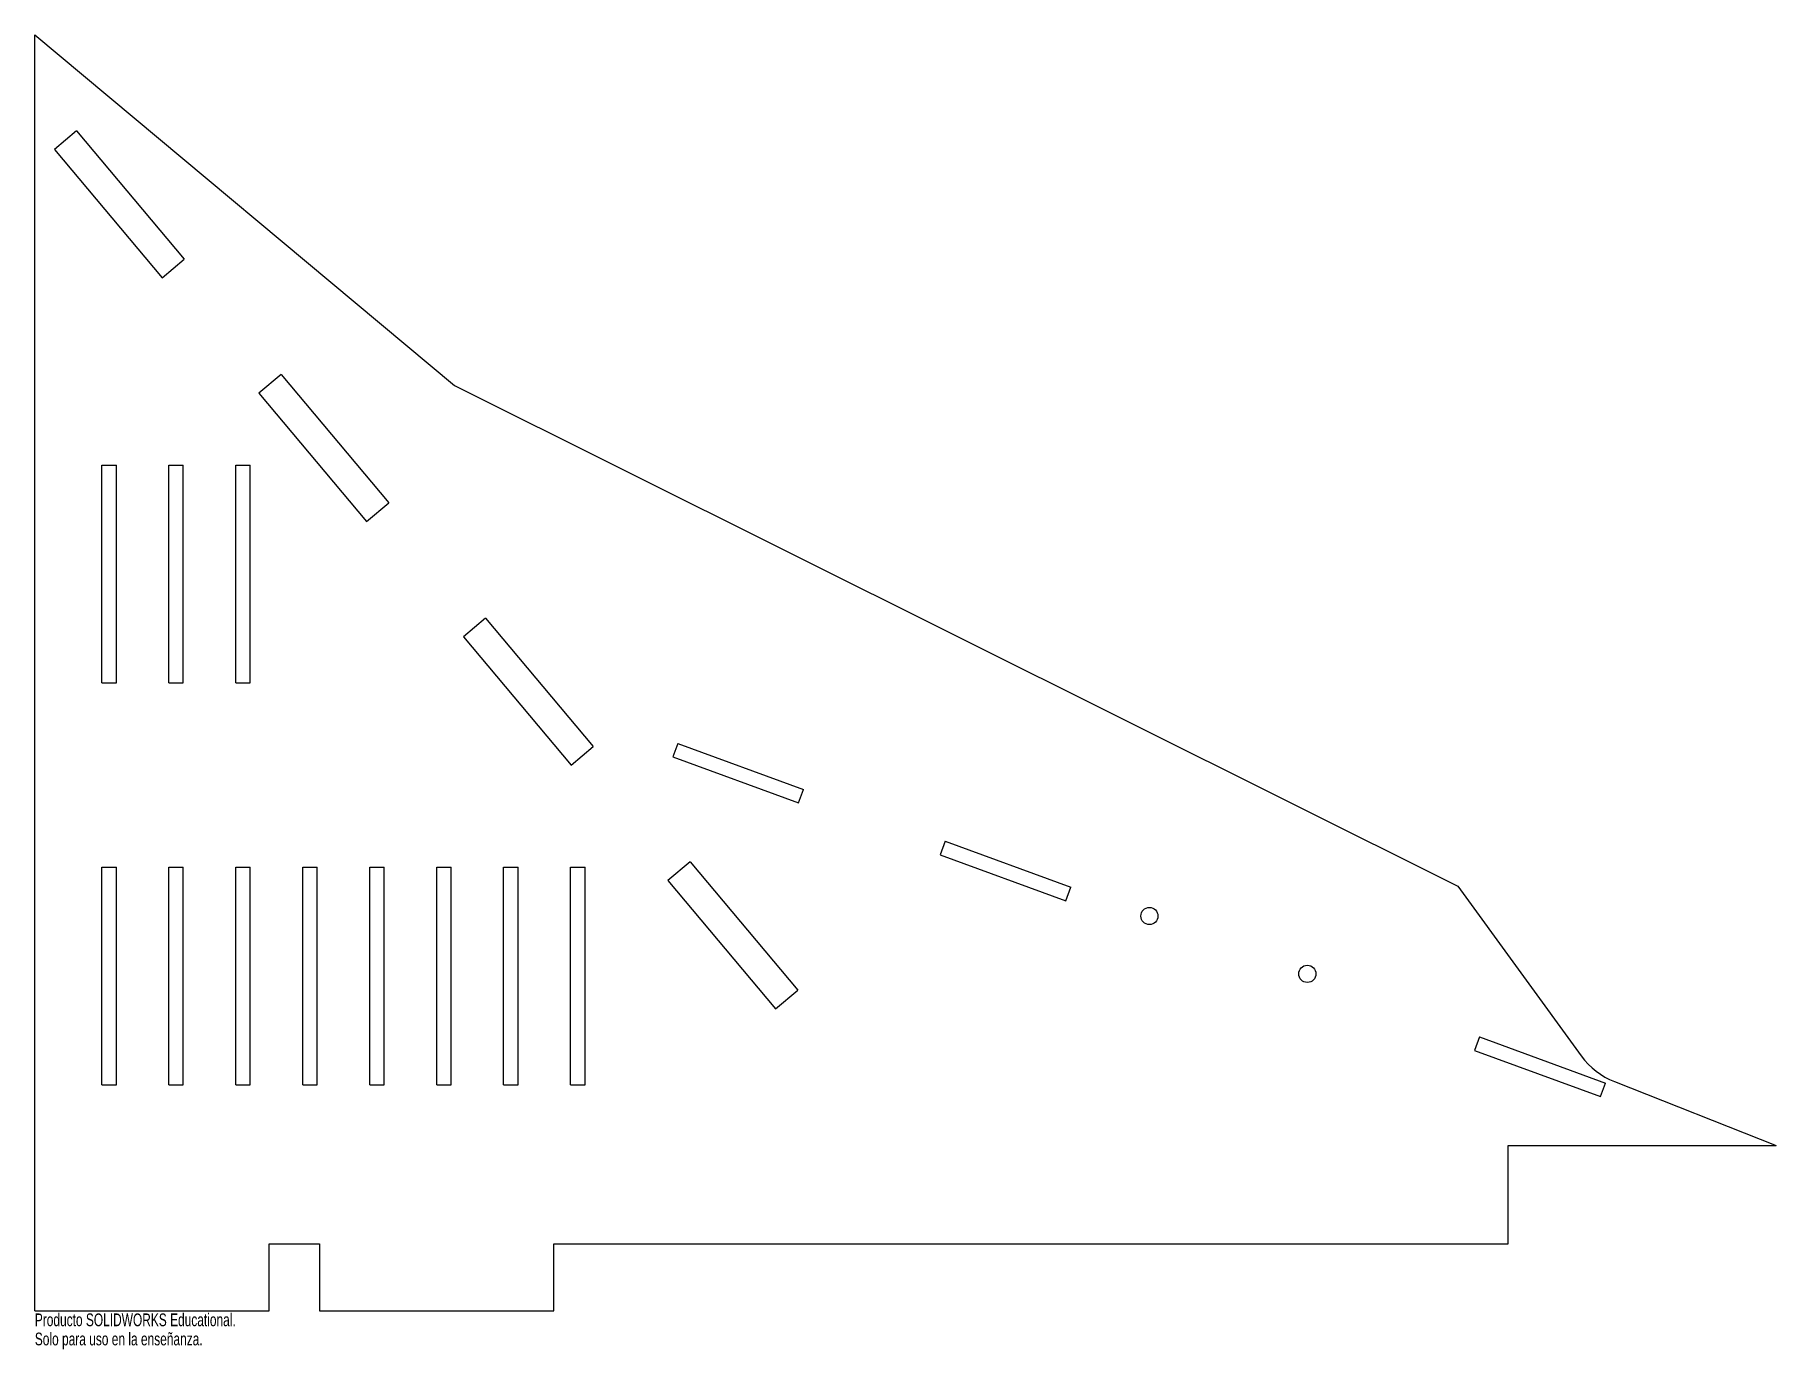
# Model space of a CAD drawing. Header units: inches. Extents: x -13 to 13, y 1 to 20.6.
import ezdxf

# ---------------------------------------------------------------- set-up
doc = ezdxf.new("R2010")
doc.units = ezdxf.units.IN
doc.header["$MEASUREMENT"] = 0
doc.styles.add('SLDTEXTSTYLE0', font='TXT', dxfattribs={"width": 0.7})

msp = doc.modelspace()

# ---------------------------------------------------------------- linework, layer by layer
at = {"color": 7, "linetype": 'Continuous', "lineweight": 25}
for p, q in [((-13, 20.584), (-6.733, 15.346)), ((-13, 1.532), (-13, 20.584)), ((-12.376, 19.15), (-12.707, 18.872)), ((-12.376, 19.15), (-10.769, 17.235)), ((-12.707, 18.872), (-11.1, 16.956)), ((-11.1, 16.956), (-10.769, 17.235)), ((-9.322, 15.511), (-9.654, 15.233)), ((-9.322, 15.511), (-7.715, 13.596)), ((-6.733, 15.346), (8.248, 7.87)), ((-9.654, 15.233), (-8.047, 13.318)), ((-12, 10.907), (-12, 14.157)), ((-12, 14.157), (-11.783, 14.157)), ((-11.783, 10.907), (-11.783, 14.157)), ((-11, 10.907), (-11, 14.157)), ((-11, 14.157), (-10.783, 14.157)), ((-10.783, 10.907), (-10.783, 14.157)), ((-10, 10.907), (-10, 14.157)), ((-10, 14.157), (-9.783, 14.157)), ((-9.783, 10.907), (-9.783, 14.157)), ((-8.047, 13.318), (-7.715, 13.596)), ((-6.269, 11.873), (-6.601, 11.594)), ((-6.269, 11.873), (-4.662, 9.957)), ((-6.601, 11.594), (-4.994, 9.679)), ((-12, 10.907), (-11.783, 10.907)), ((-11, 10.907), (-10.783, 10.907)), ((-10, 10.907), (-9.783, 10.907)), ((-4.994, 9.679), (-4.662, 9.957)), ((-3.4, 10.004), (-3.475, 9.801)), ((-3.4, 10.004), (-1.522, 9.317)), ((-3.475, 9.801), (-1.597, 9.114)), ((-1.597, 9.114), (-1.522, 9.317)), ((0.591, 8.543), (0.516, 8.34)), ((0.516, 8.34), (2.394, 7.652)), ((0.591, 8.543), (2.469, 7.856)), ((-12, 4.907), (-12, 8.157)), ((-12, 8.157), (-11.783, 8.157)), ((-11.783, 4.907), (-11.783, 8.157)), ((-11, 4.907), (-11, 8.157)), ((-11, 8.157), (-10.783, 8.157)), ((-10.783, 4.907), (-10.783, 8.157)), ((-10, 4.907), (-10, 8.157)), ((-10, 8.157), (-9.783, 8.157)), ((-9.783, 4.907), (-9.783, 8.157)), ((-9, 4.907), (-9, 8.157)), ((-9, 8.157), (-8.783, 8.157)), ((-8.783, 4.907), (-8.783, 8.157)), ((-8, 4.907), (-8, 8.157)), ((-8, 8.157), (-7.783, 8.157)), ((-7.783, 4.907), (-7.783, 8.157)), ((-7, 4.907), (-7, 8.157)), ((-7, 8.157), (-6.783, 8.157)), ((-6.783, 4.907), (-6.783, 8.157)), ((-6, 4.907), (-6, 8.157)), ((-6, 8.157), (-5.783, 8.157)), ((-5.783, 4.907), (-5.783, 8.157)), ((-5, 4.907), (-5, 8.157)), ((-5, 8.157), (-4.783, 8.157)), ((-4.783, 4.907), (-4.783, 8.157)), ((-3.216, 8.234), (-3.548, 7.955)), ((-3.216, 8.234), (-1.609, 6.319)), ((-3.548, 7.955), (-1.941, 6.04)), ((2.394, 7.652), (2.469, 7.856)), ((8.248, 7.87), (10.09, 5.338)), ((-1.941, 6.04), (-1.609, 6.319)), ((8.572, 5.621), (8.498, 5.418)), ((8.572, 5.621), (10.45, 4.933)), ((8.498, 5.418), (10.376, 4.73)), ((10.587, 4.954), (13, 4)), ((-12, 4.907), (-11.783, 4.907)), ((-11, 4.907), (-10.783, 4.907)), ((-10, 4.907), (-9.783, 4.907)), ((-9, 4.907), (-8.783, 4.907)), ((-8, 4.907), (-7.783, 4.907)), ((-7, 4.907), (-6.783, 4.907)), ((-6, 4.907), (-5.783, 4.907)), ((-5, 4.907), (-4.783, 4.907)), ((10.376, 4.73), (10.45, 4.933)), ((9, 2.532), (9, 4)), ((9, 4), (13, 4)), ((-9.5, 1.532), (-9.5, 2.532)), ((-9.5, 2.532), (-8.75, 2.532)), ((-8.75, 2.532), (-8.75, 1.532)), ((-5.25, 1.532), (-5.25, 2.532)), ((-5.25, 2.532), (9, 2.532)), ((-13, 1.532), (-9.5, 1.532)), ((-8.75, 1.532), (-5.25, 1.532))]:
    msp.add_line(p, q, dxfattribs=at)
for centre, radius in [((3.642, 7.426), 0.128), ((6, 6.563), 0.129)]:
    msp.add_circle(centre, radius, dxfattribs=at)
msp.add_arc((11, 6), 1.125, 216.0442, 248.4374, dxfattribs=at)

# ---------------------------------------------------------------- texts
at = {"color": 7, "linetype": 'Continuous', "char_height": 0.1903, "attachment_point": 1, "style": 'SLDTEXTSTYLE0'}
for s, insert in [('Producto SOLIDWORKS Educational.', (-13, 1.492)), ('Solo para uso en la enseñanza.', (-13, 1.206))]:
    msp.add_mtext(s, dxfattribs=dict(at, insert=insert))

doc.saveas('drawing.dxf')
